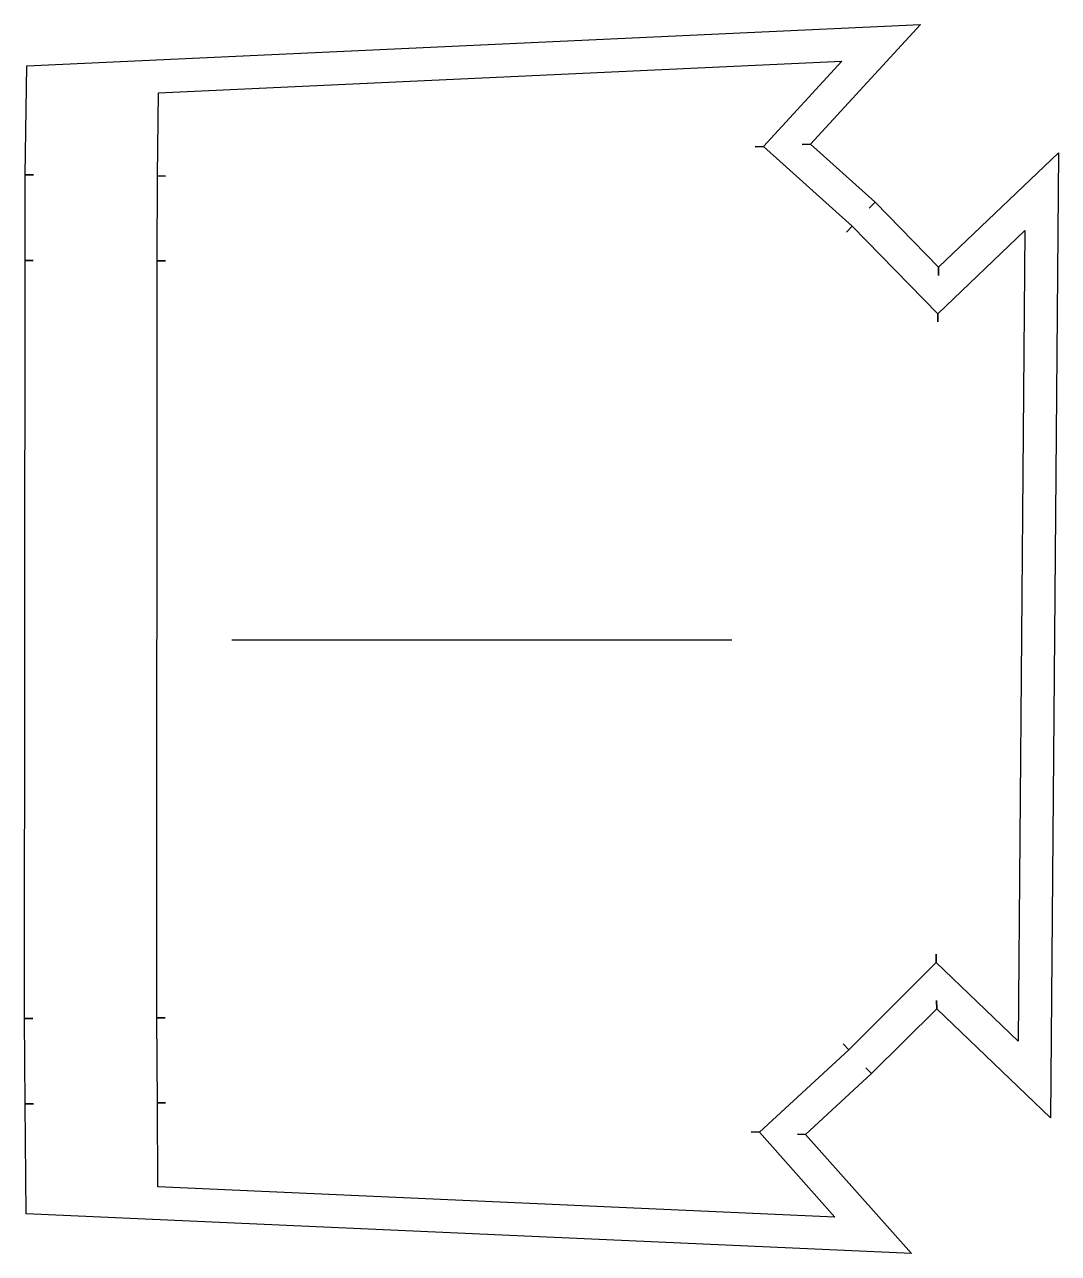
# Model space of a CAD drawing. Header units: inches. Extents: x 0 to 12.3, y 0 to 14.6.
import ezdxf

# ---------------------------------------------------------------- set-up
doc = ezdxf.new("R2010")
doc.units = ezdxf.units.IN

msp = doc.modelspace()

# ---------------------------------------------------------------- linework, layer by layer
at = {"layer": 'T001L001'}
for points in [[(0.017, 0.471), (0.007, 1.784), (0.106, 1.785), (0.007, 1.784), (0, 2.802), (0.098, 2.802), (0, 2.802), (0.005, 11.836), (0.103, 11.836), (0.005, 11.836), (0.007, 12.857), (0.105, 12.856), (0.007, 12.857), (0.025, 14.158), (10.674, 14.649), (9.363, 13.223), (9.264, 13.218), (9.363, 13.223), (10.132, 12.53), (10.064, 12.459), (10.132, 12.53), (10.89, 11.756), (10.888, 11.657), (10.89, 11.756), (12.317, 13.122), (12.223, 1.616), (10.867, 2.917), (10.866, 3.016), (10.867, 2.917), (10.092, 2.143), (10.024, 2.214), (10.092, 2.143), (9.305, 1.418), (9.207, 1.422), (9.305, 1.418), (10.567, 0), (0.017, 0.471)], [(1.589, 0.795), (1.582, 1.796), (1.68, 1.797), (1.582, 1.796), (1.574, 2.807), (1.673, 2.808), (1.574, 2.807), (1.58, 11.832), (1.678, 11.832), (1.58, 11.832), (1.582, 12.844), (1.68, 12.843), (1.582, 12.844), (1.595, 13.837), (9.737, 14.212), (8.803, 13.197), (8.705, 13.192), (8.803, 13.197), (9.859, 12.245), (9.791, 12.174), (9.859, 12.245), (10.881, 11.202), (10.879, 11.104), (10.881, 11.202), (11.916, 12.193), (11.837, 2.532), (10.862, 3.468), (10.861, 3.567), (10.862, 3.468), (9.82, 2.427), (9.751, 2.498), (9.82, 2.427), (8.754, 1.445), (8.656, 1.45), (8.754, 1.445), (9.653, 0.434), (1.589, 0.795)], [(2.469, 7.316), (8.428, 7.316)]]:
    msp.add_lwpolyline(points, dxfattribs=at)

doc.saveas('drawing.dxf')
